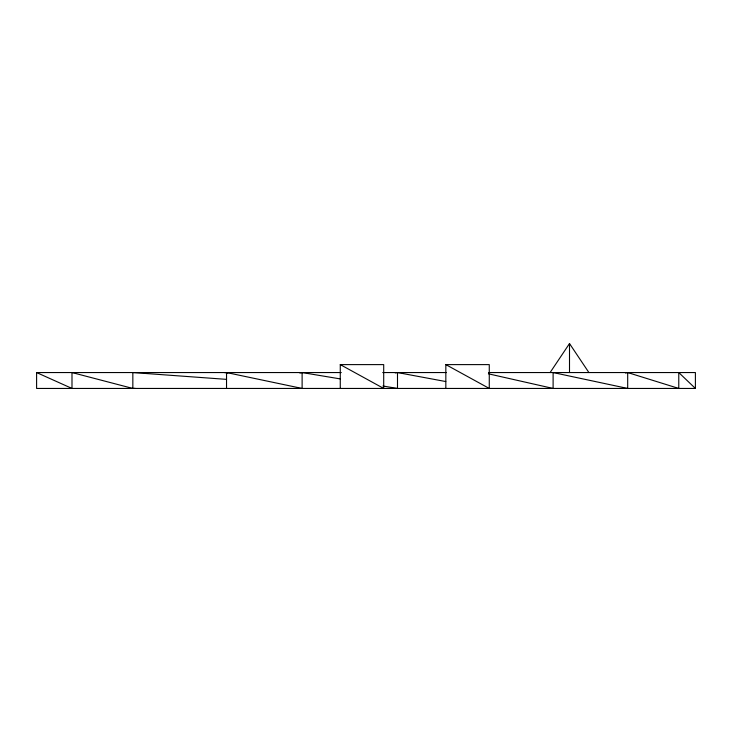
<?xml version="1.0" encoding="UTF-8"?>
<svg xmlns="http://www.w3.org/2000/svg" width="732" height="732" viewBox="0 0 732 732"><rect width="100%" height="100%" fill="white"/><g stroke="black" fill="none" stroke-linecap="round" stroke-linejoin="round"><path stroke-width="1.1" d="M550.107 372.551L569.505 343.555L588.903 372.551M299.891 373.082L302.115 372.551L340.261 378.911M625.467 373.027L627.69 372.551L678.774 388.445L678.774 372.551L695.4 388.445L695.4 372.551L488.5 372.551M395.253 372.927L397.494 372.551L445.779 381.546M695.4 388.445L36.6 388.445L36.6 372.551L71.992 388.445L71.992 372.551L132.84 388.445L135.127 388.335M340.27 364.609L383.705 364.609L383.705 388.445L340.27 364.609L340.27 388.445M445.834 364.609L489.269 364.609L489.269 388.445L445.834 364.609L445.834 388.445M36.6 372.551L341.277 372.551M382.735 372.551L446.428 372.551M226.215 379.341L132.84 372.551L132.84 388.445M224.422 372.551L227.826 372.981M382.909 386.011L397.494 388.445L397.494 372.551M488.418 373.814L553.108 388.445L553.108 372.551L627.69 388.445L627.69 372.551M569.505 343.555L569.505 372.551M302.115 372.551L302.115 388.445L226.536 372.551L226.536 388.445"/></g></svg>
